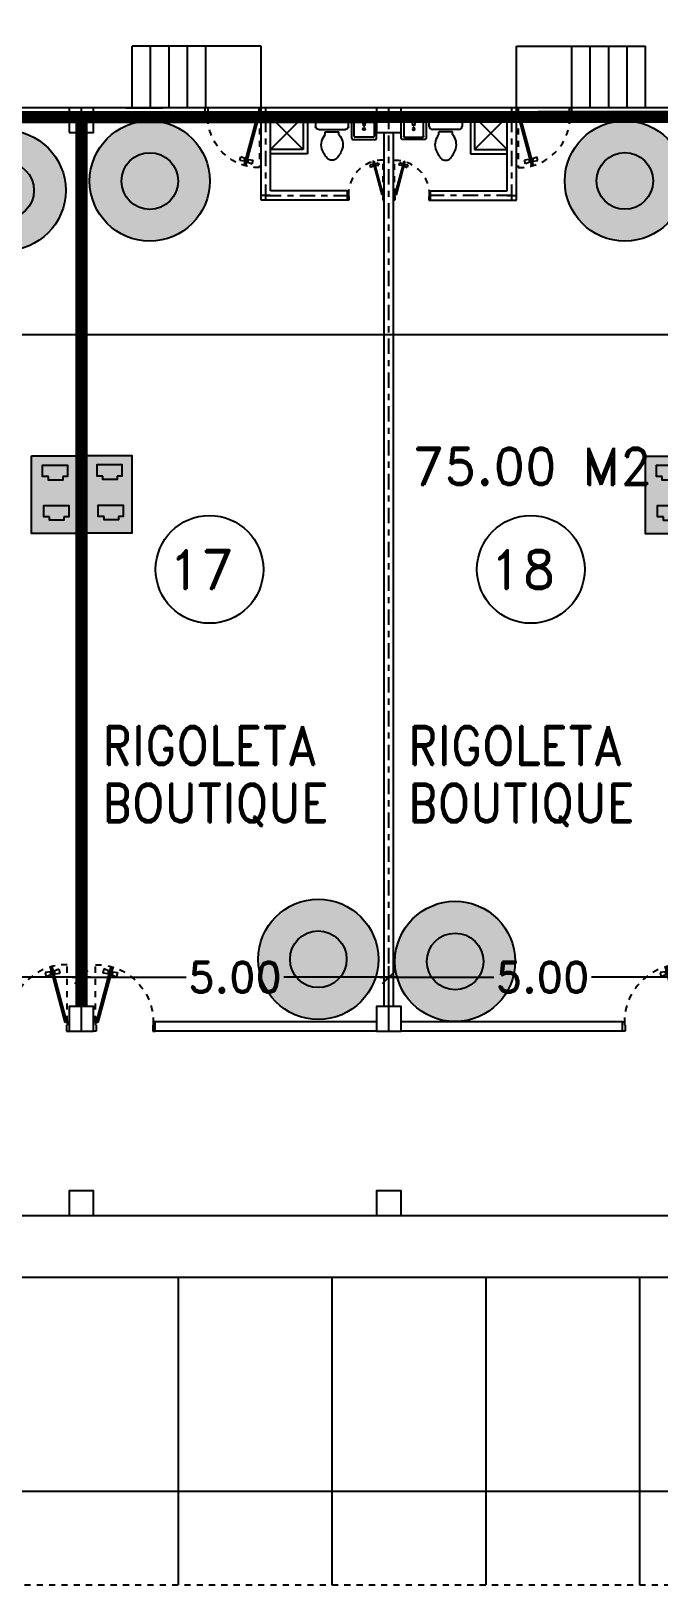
# Model space of a CAD drawing. Header units: millimetres. Extents: x 1590 to 1932, y -48 to 167.
# Drawn here: x 1674.84 to 1685.05, y 94.11 to 119.35 of the extents above; entities that cross this region are included whole.
import ezdxf

# ---------------------------------------------------------------- set-up
doc = ezdxf.new("R2010")
doc.units = ezdxf.units.MM
doc.header["$LTSCALE"] = 0.1
doc.header["$MEASUREMENT"] = 0
doc.header["$PDMODE"] = 35
doc.header["$PDSIZE"] = 0.75
for name, pattern in [('CENTERX2', [4, 2.5, -0.5, 0.5, -0.5]), ('DASHED', [0.75, 0.5, -0.25]), ('HIDDEN2', [0.1875, 0.125, -0.0625])]:
    doc.linetypes.add(name, pattern=pattern)
doc.layers.get('0').update_dxf_attribs({"linetype": 'CONTINUOUS'})
doc.layers.get('DEFPOINTS').update_dxf_attribs({"linetype": 'CONTINUOUS'})
for name, color, linetype in [('_KTI_CONTROL', 7, 'CONTINUOUS'), ('CABLEADO', 172, 'CONTINUOUS'), ('CALLES', 3, 'CONTINUOUS'), ('CAMARAS', 253, 'CONTINUOUS'), ('Eth2Salidas', 5, 'CONTINUOUS'), ('P-FIXT', 1, 'CONTINUOUS'), ('PARED', 4, 'CONTINUOUS'), ('PAREDES', 3, 'CONTINUOUS'), ('TERRENO', 4, 'CONTINUOUS'), ('TEXT', 3, 'CONTINUOUS')]:
    doc.layers.add(name, color=color, linetype=linetype)
doc.styles.add('ATT', font='txt')
doc.styles.add('ROMAND', font='romand.shx')
doc.dimstyles.new('URBA', dxfattribs={"dimtxt": 20, "dimasz": 0.5, "dimexe": 1.25, "dimexo": 0.63, "dimgap": 0.63, "dimtad": 0, "dimtih": 1, "dimtoh": 1, "dimzin": 1, "dimdsep": 46, "dimtxsty": 'ROMAND', "dimcen": 2.5, "dimclrd": 1, "dimclre": 1, "dimclrt": 3, "dimadec": 0, "dimazin": 0, "dimtfac": 1, "dimtmove": 0, "dimatfit": 3, "dimfxl": 1, "dimtvp": 1, "dimtolj": 1, "dimtzin": 1, "dimarcsym": 0})

# ---------------------------------------------------------------- blocks, each defined once
blk = doc.blocks.new('15PTOI01')
at = {"color": 0, "linetype": 'ByBlock'}
for p, q in [((2, 10.5), (6, 10.5)), ((0, -8.5), (0, 8.5)), ((8, 8.5), (8, -8.5)), ((9.5, 4.375), (9.5, -4.375)), ((11.25, 4.375), (9.5, 4.375)), ((11.25, -4.375), (9.5, -4.375)), ((6, -10.5), (2, -10.5))]:
    blk.add_line(p, q, dxfattribs=at)
for centre, radius, start, end in [((2, 8.5), 2, 90, 180), ((6, 8.5), 2, 0, 90), ((17.766404, -2.827313), 9.712715, 75.184599, 132.137709), ((13.6875, -12.03125), 19.717859, 49.950272, 70.559965), ((23.458333, 0), 4.229167, 313.602819, 46.397181), ((2, -8.5), 2, 180, 270), ((6, -8.5), 2, 270, 0), ((17.766404, 2.827313), 9.712715, 227.862291, 284.815401), ((13.6875, 12.03125), 19.717859, 289.440035, 310.049728)]:
    blk.add_arc(centre, radius, start, end, dxfattribs=at)
at = {"color": 0, "linetype": 'ByBlock', "style": 'ATT'}
for tag, p, flags in [('ITEM', (0, -23), 3), ('ROOM_NUMBER', (0, -32), 1)]:
    blk.add_attdef(tag, p, '', height=6, dxfattribs=dict(at, flags=flags))
blk = doc.blocks.new('ss1')
at = {"layer": '_KTI_CONTROL', "color": 1}
for points in [[(0.141, 0.122, 0), (0.141, 0.122, 0), (0.141, 0.122, 0), (0.141, 0.122, 0), (0.141, 0.122, 0)], [(0.141, 0.122, 0), (0.141, 0.122, 0), (0.141, 0.122, 0), (0.141, 0.122, 0), (0.141, 0.122, 0), (0.141, 0.122, 0), (0.141, 0.122, 0), (0.141, 0.122, 0), (0.141, 0.122, 0), (0.141, 0.122, 0), (0.141, 0.122, 0)]]:
    blk.add_polyline3d(points, dxfattribs=at)
at = {"layer": '_KTI_CONTROL'}
for points in [[(0.141, 0.122, 0), (0.141, 0.122, 0), (0.141, 0.122, 0), (0.141, 0.122, 0)], [(0.141, 0.122, 0), (0.141, 0.122, 0)]]:
    blk.add_polyline3d(points, dxfattribs=at)
at = {"layer": 'P-FIXT', "xscale": 0.0254, "yscale": 0.0254, "zscale": 0.0254}
blk.add_blockref('15PTOI01', (17.719, 12.528), dxfattribs=at)
blk = doc.blocks.new('15PLAV06')
at = {"color": 0, "linetype": 'ByBlock'}
for p, q in [((0, 8.5), (0, -8.5)), ((16.5, 10), (1.5, 10)), ((2, -1.5), (2, 1.5)), ((7, 0.5), (3, 1.5)), ((4, 1.25), (4, 7.25)), ((4.75, 8), (15.25, 8)), ((7, -0.5), (7, 0.5)), ((16, 7.25), (16, -7.25)), ((18, -8.5), (18, 8.5)), ((1.5, -10), (16.5, -10)), ((3, -1.5), (7, -0.5)), ((4, -7.25), (4, -1.25)), ((15.25, -8), (4.75, -8))]:
    blk.add_line(p, q, dxfattribs=at)
for centre in [(2.5, 2.5), (9.5, 0), (2.5, -2.5)]:
    blk.add_circle(centre, 1, dxfattribs=at)
for centre, radius, start, end in [((1.5, 8.5), 1.5, 90, 180), ((4.75, 7.25), 0.75, 90, 180), ((15.25, 7.25), 0.75, 0, 90), ((16.5, 8.5), 1.5, 0, 90), ((1.5, -8.5), 1.5, 180, 270), ((4.75, -7.25), 0.75, 180, 270), ((15.25, -7.25), 0.75, 270, 0), ((16.5, -8.5), 1.5, 270, 0)]:
    blk.add_arc(centre, radius, start, end, dxfattribs=at)
at = {"color": 0, "linetype": 'ByBlock', "style": 'ATT'}
for tag, p, flags in [('ROOM_NUMBER', (0, -29), 1), ('ITEM', (0, -20), 3)]:
    blk.add_attdef(tag, p, '', height=6, dxfattribs=dict(at, flags=flags))
blk = doc.blocks.new('P-GIRO-D')
at = {"color": 2}
for p, q in [((-0.281, 1.048), (-0.31, 1.041)), ((-0.31, 1.041), (-0.069, 0.142)), ((-0.281, 1.048), (-0.04, 0.15)), ((-0.242, 0.981), (-0.167, 1.011)), ((-0.167, 1.011), (-0.149, 0.944)), ((-0.31, 0.963), (-0.389, 0.952)), ((-0.389, 0.952), (-0.371, 0.884)), ((-0.297, 0.915), (-0.371, 0.884)), ((-0.31, 0.963), (-0.297, 0.915)), ((-0.288, 0.958), (-0.307, 0.953)), ((-0.28, 0.929), (-0.299, 0.924)), ((-0.239, 0.971), (-0.259, 0.966)), ((-0.232, 0.942), (-0.251, 0.937)), ((-0.242, 0.981), (-0.229, 0.933)), ((-0.229, 0.933), (-0.149, 0.944)), ((-1, 0.15), (-0.97, 0.15)), ((-0.96, 0), (-1, 0)), ((-0.97, 0.15), (-0.97, 0.1)), ((-0.97, 0.1), (-0.96, 0.1)), ((-0.96, 0.1), (-0.96, 0)), ((-0.04, 0.15), (-0.069, 0.142)), ((-0.04, 0.1), (-0.04, 0)), ((-0.03, 0.1), (-0.04, 0.1)), ((-0.04, 0), (0, 0)), ((-0.03, 0.15), (-0.03, 0.1)), ((0, 0.15), (-0.03, 0.15))]:
    blk.add_line(p, q, dxfattribs=at)
at = {"color": 1, "linetype": 'HIDDEN2'}
blk.add_line((-0.03, 0.15), (-0.03, 1.08), dxfattribs=at)
blk.add_arc((-0.04, 0.15), 0.93, 89.3839, 180, dxfattribs=at)
blk = doc.blocks.new('UTP1$0$DIMBLOCK')
at = {"color": 1}
blk.add_line((-7.5, 0), (10.5, 0), dxfattribs=at)
at = {"color": 4}
blk.add_line((-5.25, -5.25), (5.25, 5.25), dxfattribs=at)
blk = doc.blocks.new('*D210')
at = {"layer": 'CALLES', "color": 1, "linetype": 'Continuous', "transparency": 16777216}
for p, q in [((1670.661, 103.169), (1670.661, 104.162)), ((1675.661, 103.169), (1675.661, 104.162)), ((1670.681, 103.982), (1672.367, 103.982)), ((1675.641, 103.982), (1673.955, 103.982))]:
    blk.add_line(p, q, dxfattribs=at)
at = {"layer": 'DEFPOINTS', "color": 0, "linetype": 'Continuous', "transparency": 16777216}
for p in [(1675.661, 103.982), (1670.661, 103.106), (1675.661, 103.106)]:
    blk.add_point(p, dxfattribs=at)
at = {"layer": 'CALLES', "color": 1, "linetype": 'Continuous', "transparency": 16777216, "xscale": 0.02, "yscale": 0.02, "zscale": 0.02, "rotation": 180}
blk.add_blockref('UTP1$0$DIMBLOCK', (1670.661, 103.982), dxfattribs=at)
at = {"layer": 'CALLES', "color": 1, "linetype": 'Continuous', "transparency": 16777216, "xscale": 0.02, "yscale": 0.02, "zscale": 0.02}
blk.add_blockref('UTP1$0$DIMBLOCK', (1675.661, 103.982), dxfattribs=at)
at = {"layer": 'CALLES', "color": 3, "linetype": 'Continuous', "transparency": 16777216, "insert": (1673.161, 103.982), "char_height": 0.5, "attachment_point": 5, "style": 'ROMAND'}
blk.add_mtext('\\A1;5.00', dxfattribs=at)
blk = doc.blocks.new('*D211')
at = {"layer": 'CALLES', "color": 1, "linetype": 'Continuous', "transparency": 16777216}
for p, q in [((1675.661, 103.169), (1675.661, 104.162)), ((1680.661, 103.169), (1680.661, 104.162)), ((1675.681, 103.982), (1677.367, 103.982)), ((1680.641, 103.982), (1678.955, 103.982))]:
    blk.add_line(p, q, dxfattribs=at)
at = {"layer": 'DEFPOINTS', "color": 0, "linetype": 'Continuous', "transparency": 16777216}
for p in [(1680.661, 103.982), (1675.661, 103.106), (1680.661, 103.106)]:
    blk.add_point(p, dxfattribs=at)
at = {"layer": 'CALLES', "color": 1, "linetype": 'Continuous', "transparency": 16777216, "xscale": 0.02, "yscale": 0.02, "zscale": 0.02, "rotation": 180}
blk.add_blockref('UTP1$0$DIMBLOCK', (1675.661, 103.982), dxfattribs=at)
at = {"layer": 'CALLES', "color": 1, "linetype": 'Continuous', "transparency": 16777216, "xscale": 0.02, "yscale": 0.02, "zscale": 0.02}
blk.add_blockref('UTP1$0$DIMBLOCK', (1680.661, 103.982), dxfattribs=at)
at = {"layer": 'CALLES', "color": 3, "linetype": 'Continuous', "transparency": 16777216, "insert": (1678.161, 103.982), "char_height": 0.5, "attachment_point": 5, "style": 'ROMAND'}
blk.add_mtext('\\A1;5.00', dxfattribs=at)
blk = doc.blocks.new('*D212')
at = {"layer": 'CALLES', "color": 1, "linetype": 'Continuous', "transparency": 16777216}
for p, q in [((1680.661, 103.169), (1680.661, 104.162)), ((1685.661, 103.169), (1685.661, 104.162)), ((1680.681, 103.982), (1682.367, 103.982)), ((1685.641, 103.982), (1683.955, 103.982))]:
    blk.add_line(p, q, dxfattribs=at)
at = {"layer": 'DEFPOINTS', "color": 0, "linetype": 'Continuous', "transparency": 16777216}
for p in [(1685.661, 103.982), (1680.661, 103.106), (1685.661, 103.106)]:
    blk.add_point(p, dxfattribs=at)
at = {"layer": 'CALLES', "color": 1, "linetype": 'Continuous', "transparency": 16777216, "xscale": 0.02, "yscale": 0.02, "zscale": 0.02, "rotation": 180}
blk.add_blockref('UTP1$0$DIMBLOCK', (1680.661, 103.982), dxfattribs=at)
at = {"layer": 'CALLES', "color": 1, "linetype": 'Continuous', "transparency": 16777216, "xscale": 0.02, "yscale": 0.02, "zscale": 0.02}
blk.add_blockref('UTP1$0$DIMBLOCK', (1685.661, 103.982), dxfattribs=at)
at = {"layer": 'CALLES', "color": 3, "linetype": 'Continuous', "transparency": 16777216, "insert": (1683.161, 103.982), "char_height": 0.5, "attachment_point": 5, "style": 'ROMAND'}
blk.add_mtext('\\A1;5.00', dxfattribs=at)
blk = doc.blocks.new('*D224')
at = {"layer": 'CALLES', "color": 1, "linetype": 'Continuous', "transparency": 16777216}
for p, q in [((1654.736, 94.171), (1654.736, 95.811)), ((1733.028, 94.171), (1733.028, 95.811)), ((1654.756, 95.631), (1692.408, 95.631)), ((1733.008, 95.631), (1694.448, 95.631))]:
    blk.add_line(p, q, dxfattribs=at)
at = {"layer": 'DEFPOINTS', "color": 0, "linetype": 'Continuous', "transparency": 16777216}
for p in [(1733.028, 95.631), (1654.736, 94.108), (1733.028, 94.108)]:
    blk.add_point(p, dxfattribs=at)
at = {"layer": 'CALLES', "color": 1, "linetype": 'Continuous', "transparency": 16777216, "xscale": 0.02, "yscale": 0.02, "zscale": 0.02, "rotation": 180}
blk.add_blockref('UTP1$0$DIMBLOCK', (1654.736, 95.631), dxfattribs=at)
at = {"layer": 'CALLES', "color": 1, "linetype": 'Continuous', "transparency": 16777216, "xscale": 0.02, "yscale": 0.02, "zscale": 0.02}
blk.add_blockref('UTP1$0$DIMBLOCK', (1733.028, 95.631), dxfattribs=at)
at = {"layer": 'CALLES', "color": 3, "linetype": 'Continuous', "transparency": 16777216, "insert": (1693.428, 95.631), "char_height": 0.5, "attachment_point": 5, "style": 'ROMAND'}
blk.add_mtext('\\A1;78.29', dxfattribs=at)
blk = doc.blocks.new('*D347')
at = {"color": 1, "linetype": 'Continuous', "transparency": 16777216}
for p, q in [((1640.661, 112.864), (1640.661, 114.603)), ((1735.661, 112.106), (1735.661, 114.603)), ((1640.681, 114.423), (1687.917, 114.423)), ((1735.641, 114.423), (1693.314, 114.423))]:
    blk.add_line(p, q, dxfattribs=at)
at = {"layer": 'DEFPOINTS', "color": 0, "linetype": 'Continuous', "transparency": 16777216}
for p in [(1735.661, 114.423), (1640.661, 112.802), (1735.661, 112.043)]:
    blk.add_point(p, dxfattribs=at)
at = {"color": 1, "linetype": 'Continuous', "transparency": 16777216, "xscale": 0.02, "yscale": 0.02, "zscale": 0.02, "rotation": 180}
blk.add_blockref('UTP1$0$DIMBLOCK', (1640.661, 114.423), dxfattribs=at)
at = {"color": 1, "linetype": 'Continuous', "transparency": 16777216, "xscale": 0.02, "yscale": 0.02, "zscale": 0.02}
blk.add_blockref('UTP1$0$DIMBLOCK', (1735.661, 114.423), dxfattribs=at)
at = {"color": 3, "linetype": 'Continuous', "transparency": 16777216, "insert": (1690.615, 114.423), "char_height": 0.5, "attachment_point": 5, "style": 'ROMAND'}
blk.add_mtext('\\A1;POLIGONO "D"', dxfattribs=at)
blk = doc.blocks.new('dosSALIDAS')
at = {"layer": 'Eth2Salidas', "linetype": 'Continuous'}
h = blk.add_hatch(color=0, dxfattribs=at)
h.dxf.hatch_style = 1
h.paths.add_polyline_path([(0.325, 0), (0, 0), (0, -0.55), (0.325, -0.55)])
h.paths.add_polyline_path([(0.12, -0.171), (0.12, -0.146), (0.079, -0.146), (0.079, -0.065), (0.255, -0.065), (0.255, -0.146), (0.222, -0.146), (0.222, -0.171)], flags=16)
h.paths.add_polyline_path([(0.264, -0.351), (0.264, -0.431), (0.23, -0.431), (0.23, -0.456), (0.128, -0.456), (0.128, -0.431), (0.087, -0.431), (0.087, -0.351)], flags=16)
h = blk.add_hatch(color=256, dxfattribs=at)
h.dxf.hatch_style = 1
h.paths.add_polyline_path([(0.222, -0.171), (0.222, -0.146), (0.255, -0.146), (0.255, -0.065), (0.079, -0.065), (0.079, -0.146), (0.12, -0.146), (0.12, -0.171)])
h = blk.add_hatch(color=256, dxfattribs=at)
h.dxf.hatch_style = 1
h.paths.add_polyline_path([(0.23, -0.456), (0.23, -0.431), (0.264, -0.431), (0.264, -0.351), (0.087, -0.351), (0.087, -0.431), (0.128, -0.431), (0.128, -0.456)])
at = {"layer": 'Eth2Salidas', "color": 18, "linetype": 'Continuous', "true_color": 0x000000}
blk.add_lwpolyline([(0, 0), (0.325, 0), (0.325, -0.55), (0, -0.55)], close=True, dxfattribs=at)
for points in [[(0.12, -0.146), (0.079, -0.146), (0.079, -0.065), (0.255, -0.065), (0.255, -0.146), (0.222, -0.146)], [(0.222, -0.146), (0.222, -0.171), (0.12, -0.171), (0.12, -0.146)], [(0.128, -0.431), (0.087, -0.431), (0.087, -0.351), (0.264, -0.351), (0.264, -0.431), (0.23, -0.431)], [(0.23, -0.431), (0.23, -0.456), (0.128, -0.456), (0.128, -0.431)]]:
    blk.add_lwpolyline(points, dxfattribs=at)
blk = doc.blocks.new('cams')
at = {"layer": 'CAMARAS', "linetype": 'Continuous', "true_color": 0xffffff}
h = blk.add_hatch(color=7, dxfattribs=at)
h.dxf.hatch_style = 1
h.paths.add_polyline_path([(-0.977, 0, 1), (0.977, 0, 1)])
h.paths.add_polyline_path([(0.46, 0, -1), (-0.46, 0, -1)], flags=16)
at = {"layer": 'CAMARAS', "linetype": 'Continuous', "true_color": 0x939598}
h = blk.add_hatch(color=252, dxfattribs=at)
h.dxf.hatch_style = 1
h.paths.add_polyline_path([(-0.46, 0, 1), (0.46, 0, 1)])
at = {"layer": 'CAMARAS', "color": 0, "linetype": 'Continuous'}
for radius in [0.977, 0.977, 0.977, 0.46]:
    blk.add_circle((0, 0), radius, dxfattribs=at)

msp = doc.modelspace()

# ---------------------------------------------------------------- linework, layer by layer
at = {"color": 1, "linetype": 'Continuous'}
for p, q in [((1678.5858, 119.1043), (1676.4858, 119.1043)), ((1676.4858, 118.1043), (1676.4858, 119.1043)), ((1676.7858, 118.1043), (1676.7858, 119.1043)), ((1677.0858, 118.1043), (1677.0858, 119.1043)), ((1677.3858, 118.1043), (1677.3858, 119.1043)), ((1677.6858, 118.1043), (1677.6858, 119.1043)), ((1677.6858, 118.1043), (1677.6858, 119.1043)), ((1677.6858, 118.1043), (1677.6858, 119.1043)), ((1678.5858, 118.1043), (1678.5858, 119.1043)), ((1682.7347, 118.1043), (1682.7347, 119.1043)), ((1682.7347, 119.1043), (1684.8358, 119.1043)), ((1683.6358, 118.1043), (1683.6358, 119.1043)), ((1683.6358, 118.1043), (1683.6358, 119.1043)), ((1683.6358, 118.1043), (1683.6358, 119.1043)), ((1683.9358, 118.1043), (1683.9358, 119.1043)), ((1684.2358, 118.1043), (1684.2358, 119.1043)), ((1684.5358, 118.1043), (1684.5358, 119.1043)), ((1684.8358, 118.1043), (1684.8358, 119.1043))]:
    msp.add_line(p, q, dxfattribs=at)
at = {"color": 2, "linetype": 'Continuous'}
for p, q in [((1677.2357, 99.1083), (1677.2357, 94.1083)), ((1679.7357, 99.1083), (1679.7357, 94.1083)), ((1682.2357, 99.1083), (1682.2357, 94.1083)), ((1684.7357, 99.1083), (1684.7357, 94.1083))]:
    msp.add_line(p, q, dxfattribs=at)
for centre in [(1677.7445, 110.6061), (1682.9688, 110.6061)]:
    msp.add_circle(centre, 0.8758, dxfattribs=at)
at = {"layer": 'CABLEADO', "linetype": 'Continuous', "const_width": 0.2}
for points in [[(1665.6608, 117.9543), (1675.6608, 117.9543), (1675.6608, 103.5043)], [(1675.6608, 117.9543), (1685.6608, 117.9556), (1685.6608, 103.5043)]]:
    msp.add_lwpolyline(points, dxfattribs=at)
at = {"layer": 'CALLES', "color": 1, "linetype": 'Continuous'}
for p, q in [((1678.5858, 118.1043), (1677.6745, 118.1043)), ((1683.6347, 118.1043), (1682.7336, 118.1043))]:
    msp.add_line(p, q, dxfattribs=at)
at = {"layer": 'CALLES', "color": 4, "linetype": 'Continuous'}
for points in [[(1675.4608, 117.7043), (1675.8608, 117.7043), (1675.8608, 118.1043), (1675.4608, 118.1043)], [(1680.4608, 117.7043), (1680.8608, 117.7043), (1680.8608, 118.1043), (1680.4608, 118.1043)], [(1675.4608, 103.1043), (1675.8608, 103.1043), (1675.8608, 103.5043), (1675.4608, 103.5043)], [(1680.4608, 103.1043), (1680.8608, 103.1043), (1680.8608, 103.5043), (1680.4608, 103.5043)], [(1675.4608, 100.1083), (1675.8608, 100.1083), (1675.8608, 100.5083), (1675.4608, 100.5083)], [(1680.4608, 100.1083), (1680.8608, 100.1083), (1680.8608, 100.5083), (1680.4608, 100.5083)]]:
    msp.add_lwpolyline(points, close=True, dxfattribs=at)
at = {"layer": 'PARED', "color": 3}
for p, q in [((1675.4608, 117.9543), (1673.6358, 117.9543)), ((1677.5858, 117.9543), (1675.8608, 117.9543)), ((1676.3858, 118.1043), (1676.9858, 118.1043)), ((1676.3858, 117.9543), (1676.9858, 117.9543)), ((1680.4608, 117.9543), (1678.7358, 117.9543)), ((1679.8756, 118.1043), (1679.2756, 118.1043)), ((1679.8756, 117.9543), (1679.2756, 117.9543)), ((1682.5858, 117.9543), (1680.8608, 117.9543)), ((1685.4608, 117.9543), (1683.6347, 117.9543)), ((1684.9358, 118.1043), (1684.3358, 118.1043)), ((1684.9358, 117.9543), (1684.3358, 117.9543)), ((1675.5858, 103.5043), (1675.5858, 117.7043)), ((1675.7358, 103.5043), (1675.7358, 117.7043)), ((1680.5858, 103.5043), (1680.5858, 117.7043)), ((1680.7358, 103.5043), (1680.7358, 117.7043)), ((1648.7358, 100.1083), (1740.0279, 100.1083)), ((1649.7358, 99.1083), (1738.0279, 99.1083))]:
    msp.add_line(p, q, dxfattribs=at)
at = {"layer": 'PARED', "color": 8, "linetype": 'CENTERX2'}
for p, q in [((1675.6608, 103.1061), (1675.6608, 118.1061)), ((1678.6608, 116.6061), (1678.6608, 118.1043)), ((1680.6608, 103.1061), (1680.6608, 118.1061)), ((1682.6608, 116.6061), (1682.6608, 118.1043)), ((1678.7358, 116.6811), (1678.5858, 116.6811)), ((1678.6608, 116.6811), (1679.9858, 116.6811)), ((1682.6608, 116.6811), (1681.3358, 116.6811)), ((1682.5858, 116.6811), (1682.7358, 116.6811))]:
    msp.add_line(p, q, dxfattribs=at)
at = {"layer": 'PARED', "color": 1}
for p, q in [((1679.2658, 117.9561), (1678.7358, 117.4261)), ((1679.2658, 117.4261), (1678.7358, 117.9561)), ((1682.0558, 117.4261), (1682.5858, 117.9561)), ((1682.0558, 117.9561), (1682.5858, 117.4261))]:
    msp.add_line(p, q, dxfattribs=at)
at = {"layer": 'PARED', "color": 2}
for p, q in [((1679.9858, 116.6061), (1679.9858, 116.7561)), ((1681.3358, 116.6061), (1681.3358, 116.7561))]:
    msp.add_line(p, q, dxfattribs=at)
at = {"layer": 'PAREDES', "color": 2, "linetype": 'DASHED'}
msp.add_line((1654.7358, 94.1083), (1733.0279, 94.1083), dxfattribs=at)
at = {"layer": 'TERRENO', "color": 6, "linetype": 'Continuous'}
for p, q in [((1677.6745, 118.1043), (1673.6358, 118.1043)), ((1677.6745, 117.9543), (1675.8608, 117.9543)), ((1682.7358, 118.1043), (1678.5858, 118.1043)), ((1687.7358, 118.1043), (1683.6347, 118.1043)), ((1680.4608, 103.1043), (1676.8608, 103.1043)), ((1684.4608, 103.1043), (1680.8608, 103.1043))]:
    msp.add_line(p, q, dxfattribs=at)
at = {"layer": 'TERRENO', "color": 4, "linetype": 'Continuous'}
for p, q in [((1677.6745, 117.9543), (1677.6745, 118.1043)), ((1678.5858, 117.9543), (1678.5858, 118.1043)), ((1678.5858, 117.9543), (1678.5858, 118.1043)), ((1678.5858, 117.9543), (1678.5858, 118.1043)), ((1682.7358, 117.9543), (1682.7358, 118.1043)), ((1683.6347, 117.9543), (1683.6347, 118.1043)), ((1676.8608, 103.1043), (1676.8608, 103.2543)), ((1684.4608, 103.1043), (1684.4608, 103.2543))]:
    msp.add_line(p, q, dxfattribs=at)
at = {"layer": 'TERRENO', "color": 2, "linetype": 'Continuous'}
for p, q in [((1678.5858, 116.6061), (1678.5858, 117.9543)), ((1678.7358, 116.7561), (1678.7358, 117.9543)), ((1679.2658, 117.9561), (1679.2658, 117.4261)), ((1679.3358, 117.9561), (1679.3358, 117.3561)), ((1681.9858, 117.9561), (1681.9858, 117.3561)), ((1682.0558, 117.9561), (1682.0558, 117.4261)), ((1682.5858, 116.7561), (1682.5858, 117.9543)), ((1682.7358, 116.6061), (1682.7358, 117.9543)), ((1679.2658, 117.4261), (1678.7358, 117.4261)), ((1682.0558, 117.4261), (1682.5858, 117.4261)), ((1679.3358, 117.3561), (1678.7358, 117.3561)), ((1681.9858, 117.3561), (1682.5858, 117.3561)), ((1679.9858, 116.7561), (1678.7358, 116.7561)), ((1681.3358, 116.7561), (1682.5858, 116.7561)), ((1679.9858, 116.6061), (1678.5858, 116.6061)), ((1681.3358, 116.6061), (1682.7358, 116.6061)), ((1680.4608, 103.2543), (1676.8608, 103.2543)), ((1684.4608, 103.2543), (1680.8608, 103.2543))]:
    msp.add_line(p, q, dxfattribs=at)

# ---------------------------------------------------------------- block references
at = {"color": 1, "linetype": 'Continuous', "rotation": 270}
for p in [(1669.0565, 135.6735), (1674.0565, 135.6735)]:
    msp.add_blockref('ss1', p, dxfattribs=at)
at = {"color": 1, "linetype": 'Continuous', "xscale": -1, "rotation": 90}
for p in [(1682.2651, 135.6735), (1692.2651, 135.6735)]:
    msp.add_blockref('ss1', p, dxfattribs=at)
at = {"layer": 'CAMARAS', "color": 0, "linetype": 'Continuous'}
for p in [(1676.7727, 116.9151), (1684.498, 116.916), (1674.4294, 116.7622), (1679.5133, 104.2719), (1681.7374, 104.2372)]:
    msp.add_blockref('cams', p, dxfattribs=at)
at = {"layer": 'Eth2Salidas', "color": 0, "linetype": 'Continuous', "xscale": 2.294213201718801, "yscale": 2.294213201718801, "zscale": 2.294213201718801}
for p in [(1674.8495, 112.4497), (1675.7358, 112.4565), (1684.8312, 112.4474)]:
    msp.add_blockref('dosSALIDAS', p, dxfattribs=at)
at = {"layer": 'P-FIXT', "yscale": 0.02031999999999812}
for p, xscale, zscale, rotation in [((1680.2576, 117.9543), 0.02031999999999812, 0.02031999999999812, 270), ((1681.064, 117.9543), -0.02031999999999812, 0.02032, 90)]:
    msp.add_blockref('15PLAV06', p, dxfattribs=dict(at, xscale=xscale, zscale=zscale, rotation=rotation))
at = {"layer": 'PARED', "yscale": 0.9, "rotation": 180}
for p, xscale in [((1678.5869, 118.1043), -0.9), ((1682.7347, 118.1043), 0.9)]:
    msp.add_blockref('P-GIRO-D', p, dxfattribs=dict(at, xscale=xscale))
at = {"layer": 'PARED', "yscale": 0.6}
for p, xscale in [((1680.5858, 116.6061), 0.6), ((1680.7358, 116.6061), -0.6)]:
    msp.add_blockref('P-GIRO-D', p, dxfattribs=dict(at, xscale=xscale))
at = {"layer": 'PARED'}
for p in [(1675.4608, 103.1043), (1685.4608, 103.1043)]:
    msp.add_blockref('P-GIRO-D', p, dxfattribs=at)
at = {"layer": 'PARED', "xscale": -1}
msp.add_blockref('P-GIRO-D', (1675.8608, 103.1043), dxfattribs=at)

# ---------------------------------------------------------------- texts
at = {"layer": 'TEXT', "style": 'ROMAND'}
for s, height, p in [('75.00 M2', 0.6, (1681.0504, 111.9782)), ('17', 0.625, (1677.074, 110.2919)), ('18', 0.625, (1682.2967, 110.2919))]:
    msp.add_text(s, height=height, dxfattribs=at).set_placement(p)
at = {"layer": 'TEXT', "style": 'ROMAND', "width": 0.9}
for s, p in [('RIGOLETA', (1676.0004, 107.4332)), ('RIGOLETA', (1680.9712, 107.4332)), ('BOUTIQUE', (1676.0004, 106.4988)), ('BOUTIQUE', (1680.9712, 106.4988))]:
    msp.add_text(s, height=0.625, dxfattribs=at).set_placement(p)

# ---------------------------------------------------------------- dimensions: what is measured, and where the dimension line sits
at = {"color": 3, "linetype": 'Continuous'}
dim = msp.add_linear_dim(base=(1735.6608, 114.4228), p1=(1640.6608, 112.8017), p2=(1735.6608, 112.0433), text='POLIGONO "D"', dimstyle='URBA', override={"dimtxt": 0.5, "dimasz": 0.02, "dimexe": 0.18, "dimexo": 0.0625, "dimgap": 0.02, "dimzin": 0, "dimblk1": 'UTP1$0$DIMBLOCK', "dimblk2": 'UTP1$0$DIMBLOCK', "dimsah": 1, "dimcen": 0.09, "dimtdec": 4, "dimtofl": 0, "dimtvp": 0, "dimtzin": 0}, dxfattribs=at)
dim.commit()
dim.dimension.update_dxf_attribs({"geometry": '*D347', "text_midpoint": (1690.6154, 114.4228), "dimtype": 160})
at = {"layer": 'CALLES', "color": 2, "linetype": 'Continuous'}
for base, p1, p2, picture, middle in [((1675.6608, 103.9821), (1670.6608, 103.1061), (1675.6608, 103.1061), '*D210', (1673.1608, 103.9821)), ((1680.6608, 103.9821), (1675.6608, 103.1061), (1680.6608, 103.1061), '*D211', (1678.1608, 103.9821)), ((1685.6608, 103.9821), (1680.6608, 103.1061), (1685.6608, 103.1061), '*D212', (1683.1608, 103.9821))]:
    dim = msp.add_linear_dim(base=base, p1=p1, p2=p2, dimstyle='URBA', override={"dimtxt": 0.5, "dimasz": 0.02, "dimexe": 0.18, "dimexo": 0.0625, "dimgap": 0.02, "dimzin": 0, "dimblk1": 'UTP1$0$DIMBLOCK', "dimblk2": 'UTP1$0$DIMBLOCK', "dimsah": 1, "dimcen": 0.09, "dimtdec": 4, "dimtofl": 0, "dimtmove": 1, "dimtvp": 0, "dimtzin": 0}, dxfattribs=at)
    dim.commit()
    dim.dimension.update_dxf_attribs({"geometry": picture, "text_midpoint": middle})
dim = msp.add_linear_dim(base=(1733.0279, 95.631), p1=(1654.7358, 94.1083), p2=(1733.0279, 94.1083), dimstyle='URBA', override={"dimtxt": 0.5, "dimasz": 0.02, "dimexe": 0.18, "dimexo": 0.0625, "dimgap": 0.02, "dimzin": 0, "dimblk1": 'UTP1$0$DIMBLOCK', "dimblk2": 'UTP1$0$DIMBLOCK', "dimsah": 1, "dimcen": 0.09, "dimtdec": 4, "dimtofl": 0, "dimtvp": 0, "dimtzin": 0}, dxfattribs=at)
dim.commit()
dim.dimension.update_dxf_attribs({"geometry": '*D224', "text_midpoint": (1693.4277, 95.631), "dimtype": 160})

doc.saveas('drawing.dxf')
